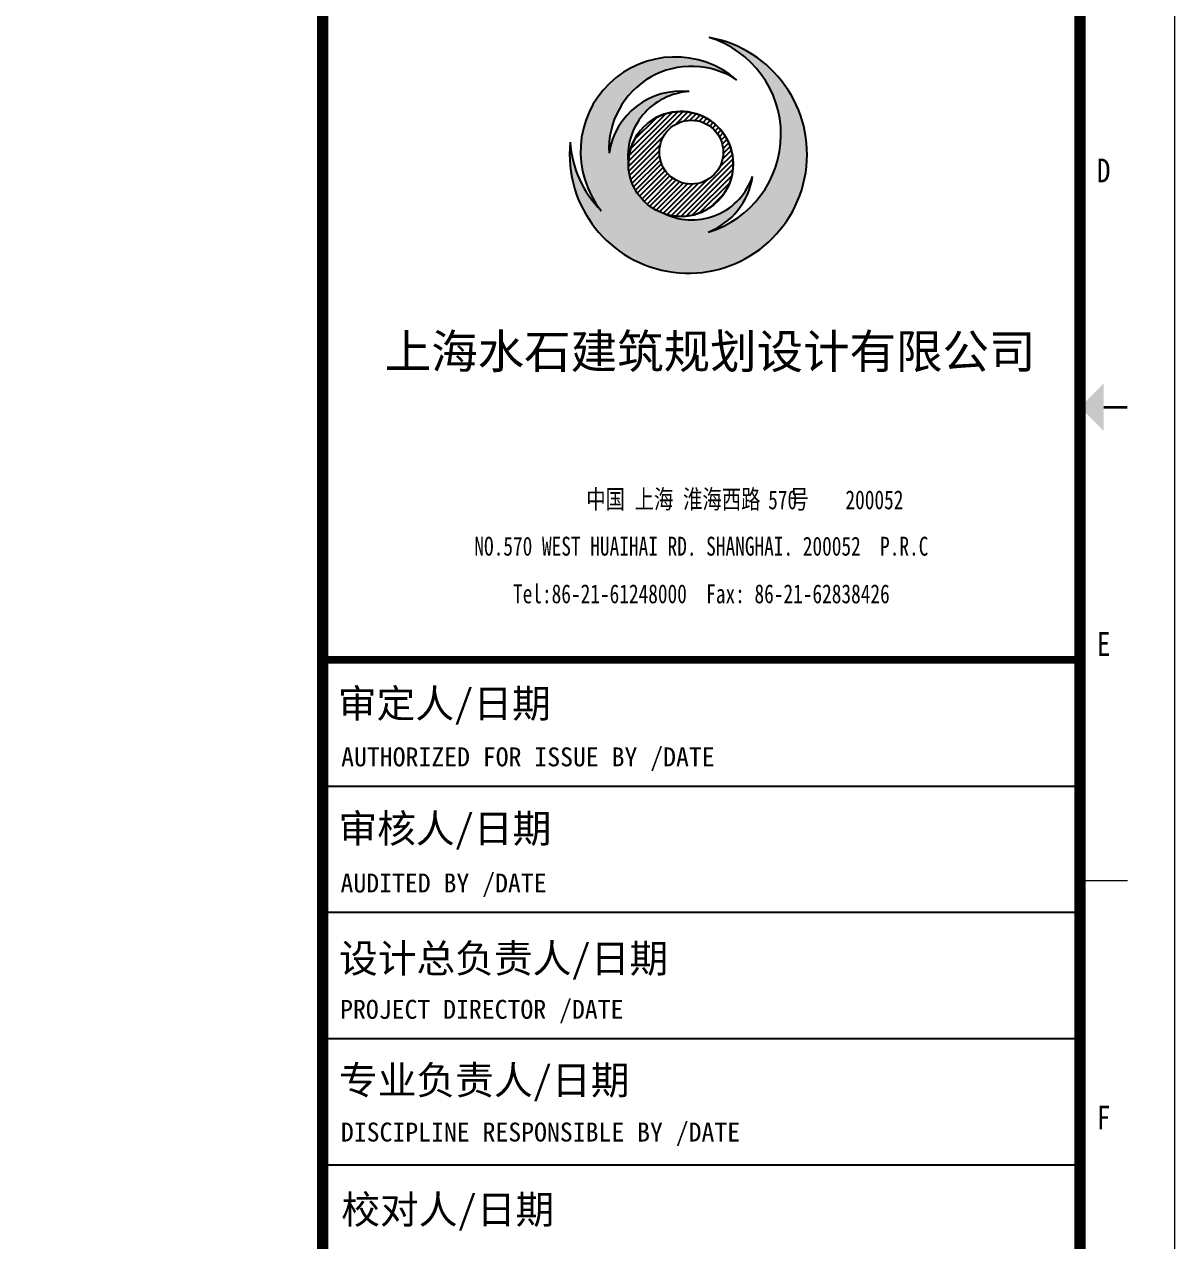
# Model space of a CAD drawing. Extents: x 534658 to 605938, y 404593 to 454993.
# Drawn here: x 591356 to 605938, y 419232 to 434646 of the extents above; entities that cross this region are included whole.
import ezdxf
from ezdxf.enums import TextEntityAlignment as Align

# ---------------------------------------------------------------- set-up
doc = ezdxf.new("R2010")
doc.units = 0
doc.header["$LTSCALE"] = 1000
doc.header["$MEASUREMENT"] = 0
for name, color, linetype in [('1', 3, 'Continuous'), ('FACE', 2, 'Continuous'), ('PUB_TITLE', 4, 'Continuous')]:
    doc.layers.add(name, color=color, linetype=linetype)
doc.layers.add('图框', color=7, linetype='Continuous', lineweight=5)
doc.styles.add('TKZ1', font='SIMHEI.TTF', dxfattribs={"width": 0.7})
doc.styles.add('图签栏', font='SimSun.ttf')

# ---------------------------------------------------------------- blocks, each defined once
blk = doc.blocks.new('A$C790473E3')
at = {"layer": 'FACE'}
blk.add_hatch(color=256, dxfattribs=at).paths.add_polyline_path([(12277, 22805, -0.4358242), (25158, 38243, 0.4034982), (8203, 25238, -0.6154452), (35207, 40694, 0.9131699), (6565, 13084, -0.1859392), (0, 27582, 2.2949898), (29364, 49669, -0.7433742), (29147, 8589, 0.2704113), (38508, 20344, -0.4456628), (20141, 12365, -0.3262317)])
h = blk.add_hatch(dxfattribs=at)
h.set_pattern_fill('ANSI31', color=256, scale=6118.035339, style=0)
h.set_pattern_definition([(45, (-835537.9, 198731.2), (-540.76303, 540.76303), [])])
h.paths.add_polyline_path([(34441, 22970, 1.0074548), (12277, 22805, 0.9926004)])
h.paths.add_polyline_path([(18828, 25457, -1), (32328, 25457, -1)], flags=16)
blk.add_circle((23359, 22970), 11082, dxfattribs=at)
at = {"layer": 'FACE', "color": 2}
blk.add_circle((25578, 25457), 6750, dxfattribs=at)
for centre, radius, start, end in [((24948, 24977), 25084, 174.03869, 79.86154), ((23075, 29161), 21450, 286.44545, 72.95009), ((22142, 25587), 19974, 49.14596, 218.75151), ((25605, 26152), 17427, 56.56444, 183.00452), ((23426, 22946), 15395, 83.53959, 171.43554), ((25891, 24539), 13724, 93.06127, 187.25622), ((23359, 22970), 11082, 253.12295, 180.85108), ((22101, 28855), 22137, 183.29715, 225.4301), ((25737, 24611), 13464, 245.44008, 341.5231), ((23754, 22488), 14908, 291.20681, 351.73296)]:
    blk.add_arc(centre, radius, start, end, dxfattribs=at)
blk = doc.blocks.new('$titleblk$00000206')
at = {"layer": '1'}
for p, q in [((-90, 170), (-10, 170)), ((-90, 156.67), (-10, 156.67)), ((-90, 143.33), (-10, 143.33)), ((-90, 130), (-10, 130))]:
    blk.add_line(p, q, dxfattribs=at)
for const_width in [0.8, 0.667]:
    blk.add_lwpolyline([(-90, 183.33), (-10, 183.33)], dxfattribs=dict(at, const_width=const_width))
at = {"layer": '图框'}
for p, q in [((0, 0), (0, 420)), ((-5, 160), (-10, 160))]:
    blk.add_line(p, q, dxfattribs=at)
at = {"layer": '图框', "const_width": 1.2}
blk.add_lwpolyline([(-10, 410), (-569, 410), (-569, 10), (-10, 10)], close=True, dxfattribs=at)
at = {"layer": '图框'}
for points, const_width in [([(-90, 410), (-90, 10)], 1.2), ([(-7.5, 210), (-5, 210)], 0.3)]:
    blk.add_lwpolyline(points, dxfattribs=dict(at, const_width=const_width))
blk.add_solid([(-7.5, 212.5), (-7.5, 207.5), (-10, 210)], dxfattribs=at)
at = {"layer": '图框', "linetype": 'ByBlock', "xscale": 0.0004999999946448952, "yscale": 0.0005000000001018634, "zscale": 0.0005}
blk.add_blockref('A$C790473E3', (-63.85, 224.21), dxfattribs=at)
at = {"layer": '1', "style": '图签栏'}
for s, height, p in [('审定人/日期', 3, (-88.4, 177.22)), ('AUTHORIZED FOR ISSUE BY /DATE', 2, (-88.05, 172.08)), ('审核人/日期', 3, (-88.34, 164.02)), ('AUDITED BY /DATE', 2, (-88.12, 158.76)), ('设计总负责人/日期', 3, (-88.28, 150.3)), ('PROJECT DIRECTOR /DATE', 2, (-88.16, 145.42)), ('专业负责人/日期', 3, (-88.28, 137.44)), ('DISCIPLINE RESPONSIBLE BY /DATE', 2, (-88.08, 132.46)), ('校对人/日期', 3, (-88.04, 123.78))]:
    blk.add_text(s, height=height, dxfattribs=at).set_placement(p)
at = {"layer": '图框', "style": 'TKZ1'}
for s, height, width, p in [('D', 2.5, 0.85, (-7.5, 235)), ('中国 上海 淮海西路   号    ', 2, 0.75, (-48.36, 200.33)), ('570     200052 ', 2, 0.75, (-35.29, 200.21)), ('NO.570 WEST HUAIHAI RD. SHANGHAI. 200052  P.R.C', 2, 0.75, (-50, 195.33)), ('Tel:86-21-61248000  Fax: 86-21-62838426', 2, 0.75, (-50, 190.33)), ('E', 2.5, 0.85, (-7.5, 185)), ('F', 2.5, 0.85, (-7.5, 135))]:
    blk.add_text(s, height=height, dxfattribs=dict(at, width=width)).set_placement(p, align=Align.MIDDLE)
blk.add_text('上海水石建筑规划设计有限公司', height=3.6, dxfattribs=at).set_placement((-49.08, 215.97), align=Align.MIDDLE)

msp = doc.modelspace()

# ---------------------------------------------------------------- block references
at = {"layer": 'PUB_TITLE', "xscale": 120, "yscale": 120, "zscale": 120}
msp.add_blockref('$titleblk$00000206', (605938, 404593), dxfattribs=at)

doc.saveas('drawing.dxf')
